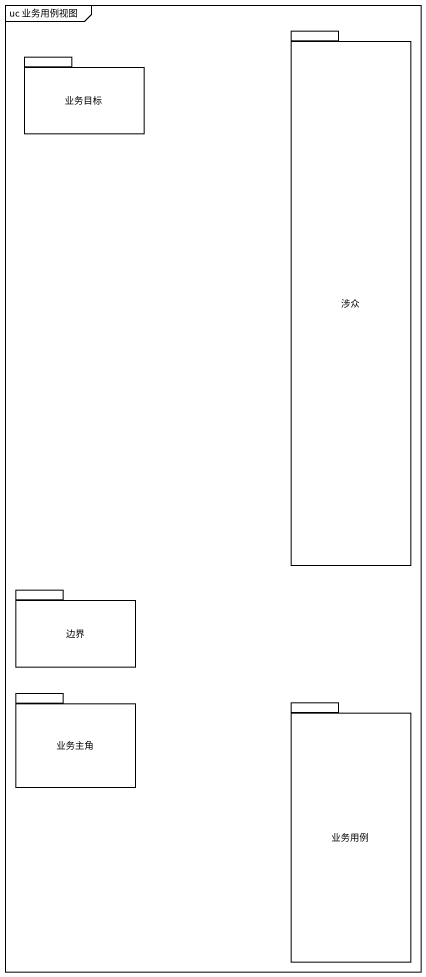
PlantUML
@startuml
mainframe uc 业务用例视图
package 涉众 {
}
package 业务目标 {
}
package 边界 {
}
package 业务主角 {
}
package 业务用例 {
}
@enduml
